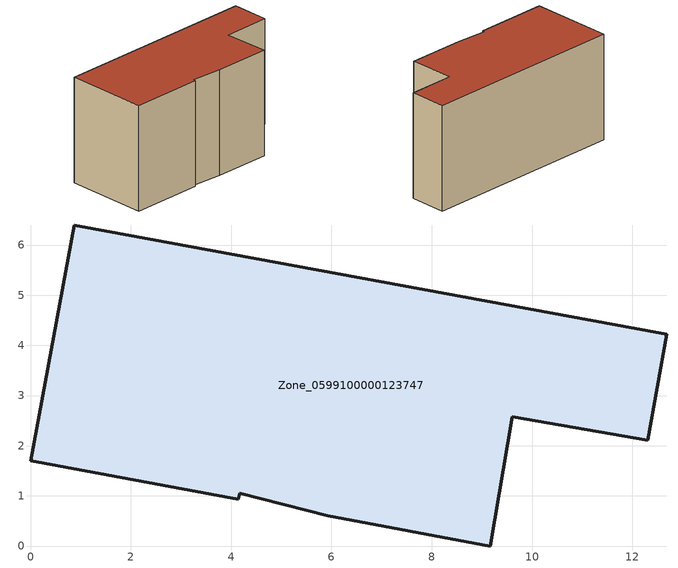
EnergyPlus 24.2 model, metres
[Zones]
Zone_0599100000123747
 floor ground (C_G): 5.92,0.6 4.17,1.05 4.14,0.93 0,1.7 0.87,6.4 12.69,4.22 12.31,2.11 9.61,2.58 9.17,0 z0
 wall outside (C_F): 0.87,6.4 0,1.7 4.14,0.93 4.17,1.05 5.92,0.6 9.17,0 9.61,2.58 12.31,2.11 12.69,4.22 0.87,6.4 z0:6.16
 roof outside (C_R): 4.17,1.05 5.92,0.6 9.17,0 9.61,2.58 12.31,2.11 12.69,4.22 0.87,6.4 0,1.7 4.14,0.93 z6.16
[BUILDING]
Pand.0599100000123747: North Axis=0; Terrain=City; Loads Convergence Tolerance Value=0.04; Temperature Convergence Tolerance Value=0.4; Solar Distribution=FullExterior; Maximum Number of Warmup Days=25; Minimum Number of Warmup Days=1
[Site:Location]
Rotterdam.The.Hague.AP_ZH_NLD Design_Conditions: Latitude=51.96; Longitude=4.45; Time Zone=1; Elevation=-4.5
[SITE:GROUNDTEMPERATURE:BUILDINGSURFACE]
18, 18, 18, 18, 18, 18, 18, 18, 18, 18, 18, 18
[MATERIAL] Thermal Absorptance=0.9; Solar Absorptance=0.7; Visible Absorptance=0.7
Name | Roughness | Thickness | Conductivity | Density | Specific Heat
G.TC.1946 | MediumSmooth | 0.15 | 1 | 540 | 1210
F.TC.1946 | Rough | 0.3 | 0.857143 | 1920 | 840
R.TC.1946 | MediumRough | 0.2 | 0.909091 | 1500 | 1000
[CONSTRUCTION]
C_G: G.TC.1946
C_F: F.TC.1946
C_R: R.TC.1946
[ZONE]
Zone_0599100000123747: Type=1; Multiplier=1; Ceiling Height=Autocalculate; Volume=Autocalculate; Floor Area=autocalculate; Part of Total Floor Area=Yes
[ZONEINFILTRATION:DESIGNFLOWRATE]
Infil_Zone_0599100000123747: Zone or ZoneList or Space or SpaceList=Zone_0599100000123747; Schedule=AlwaysOn; Design Flow Rate Calculation Method=Flow/Area; Flow Rate per Floor Area=0.003; Constant Term Coefficient=1; Temperature Term Coefficient=0; Velocity Term Coefficient=0; Velocity Squared Term Coefficient=0
[HVACTEMPLATE:ZONE:IDEALLOADSAIRSYSTEM]
Zone_0599100000123747: Maximum Heating Supply Air Temperature=50; Minimum Cooling Supply Air Temperature=13; Maximum Heating Supply Air Humidity Ratio=0.0156; Minimum Cooling Supply Air Humidity Ratio=0.0077; Heating Limit=NoLimit; Cooling Limit=NoLimit; Dehumidification Control Type=ConstantSensibleHeatRatio; Cooling Sensible Heat Ratio=0.7; Dehumidification Setpoint=60; Humidification Control Type=None; Humidification Setpoint=30; Outdoor Air Method=None; Outdoor Air Flow Rate per Person=0.00944; Outdoor Air Flow Rate per Zone Floor Area=0; Outdoor Air Flow Rate per Zone=0; Demand Controlled Ventilation Type=None; Outdoor Air Economizer Type=NoEconomizer; Heat Recovery Type=None; Sensible Heat Recovery Effectiveness=0.7; Latent Heat Recovery Effectiveness=0.65
[ZONECONTROL:THERMOSTAT]
ThermostatControl_Zone_0599100000123747: Zone or ZoneList=Zone_0599100000123747; Control Type Schedule=DualSetpointControlType; Control 1=Thermostat_Zone_0599100000123747; Temperature Difference Between Cutout And Setpoint=0
[THERMOSTATSETPOINT:DUALSETPOINT]
Thermostat_Zone_0599100000123747: Heating Setpoint Temperature Schedule=HeatingSetpoint_Zone_0599100000123747; Cooling Setpoint Temperature Schedule=CoolingSetpoint_Zone_0599100000123747
[SCHEDULE:COMPACT]
HeatingSetpoint_Zone_0599100000123747: Through: 12/31, For: AllDays, Until: 24:00, 21
CoolingSetpoint_Zone_0599100000123747: Through: 12/31, For: AllDays, Until: 24:00, 24
DualSetpointControlType: Through: 12/31, For: AllDays, Until: 24:00, 4
AlwaysOn: Through: 12/31, For: AllDays, Until: 24:00, 1
